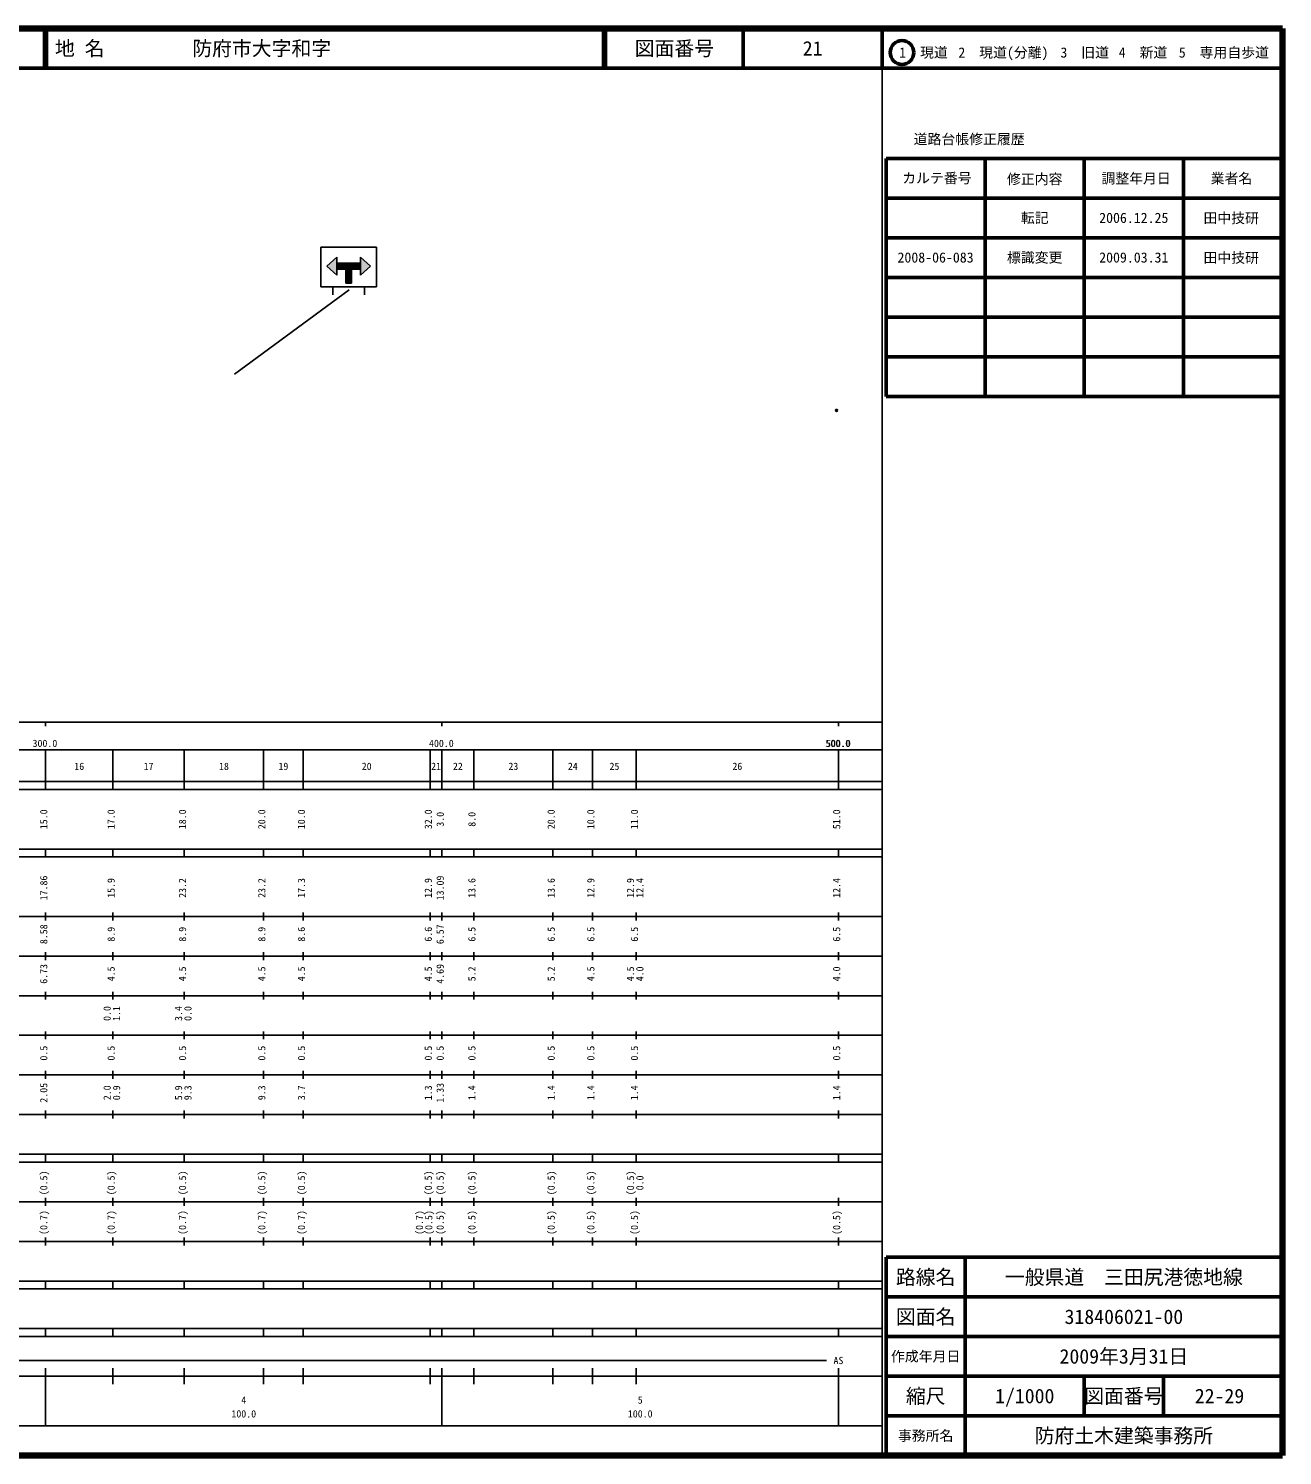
# Model space of a CAD drawing. Units: millimetres on the paper, with parts at other scales. Extents: x 40 to 680, y 20 to 380.
# Drawn here: x 363.7 to 680, y 20 to 380 of the extents above; entities that cross this region are included whole.
import ezdxf
from ezdxf.enums import TextEntityAlignment as Align

# ---------------------------------------------------------------- set-up
doc = ezdxf.new("R2010")
doc.units = ezdxf.units.MM
doc.header["$PDMODE"] = 32
doc.header["$PDSIZE"] = 0.5
doc.layers.add('M-OTRS', color=6, linetype='Continuous')
doc.layers.add('M-TTL-TXT', color=7, linetype='Continuous')
for name, color, linetype, lineweight in [('M-STR-STRC', 7, 'Continuous', 25), ('M-TTL', 2, 'Continuous', 140), ('M-TTL-BAND', 7, 'Continuous', 25), ('M-TTL-FRAM', 2, 'Continuous', 50), ('M-TTL-LINE', 7, 'Continuous', 50)]:
    doc.layers.add(name, color=color, linetype=linetype, lineweight=lineweight)
doc.styles.add('ＭＳ ゴシック', font='')
doc.styles.get('ＭＳ ゴシック').set_extended_font_data('MS Gothic')

msp = doc.modelspace()

# ---------------------------------------------------------------- hatches: boundary and pattern name
at = {"layer": 'M-STR-STRC'}
for points in [[(438.957, 320.051), (441.457, 322.301), (441.457, 320.801), (441.457, 319.301), (441.457, 317.801)], [(441.457, 320.801), (443.707, 320.801), (443.707, 319.301), (441.457, 319.301)], [(443.707, 320.801), (445.207, 320.801), (445.207, 319.301), (443.707, 319.301)], [(445.207, 320.801), (447.457, 320.801), (447.457, 319.301), (445.207, 319.301)], [(447.457, 320.801), (447.457, 322.301), (449.957, 320.051), (447.457, 317.801), (447.457, 319.301)], [(443.707, 319.301), (445.207, 319.301), (445.207, 315.801), (443.707, 315.801)]]:
    msp.add_hatch(color=256, dxfattribs=at).paths.add_polyline_path(points)

# ---------------------------------------------------------------- linework, layer by layer
at = {"layer": 'M-OTRS'}
msp.add_point((567.543, 283.674), dxfattribs=at)
at = {"layer": 'M-STR-STRC'}
for p, q in [((437.457, 324.801), (437.457, 316.191)), ((451.457, 324.801), (437.457, 324.801)), ((451.457, 314.801), (451.457, 324.801)), ((441.457, 322.301), (438.957, 320.051)), ((441.457, 322.301), (441.457, 317.801)), ((441.457, 320.801), (447.457, 320.801)), ((443.707, 315.801), (443.707, 320.801)), ((445.207, 315.801), (445.207, 320.801)), ((447.457, 322.301), (447.457, 317.801)), ((447.457, 322.301), (449.957, 320.051)), ((438.957, 320.051), (441.457, 317.801)), ((441.457, 319.301), (447.457, 319.301)), ((449.957, 320.051), (447.457, 317.801)), ((415.695, 292.774), (444.575, 314.096)), ((437.457, 316.185), (437.457, 314.801)), ((437.457, 314.801), (451.457, 314.801)), ((440.457, 314.801), (440.457, 312.801)), ((443.707, 315.801), (445.207, 315.801)), ((448.457, 314.801), (448.457, 312.801))]:
    msp.add_line(p, q, dxfattribs=at)
at = {"layer": 'M-TTL'}
for p, q in [((680, 380), (40, 380)), ((680, 20), (680, 380)), ((40, 20), (680, 20))]:
    msp.add_line(p, q, dxfattribs=at)
at = {"layer": 'M-TTL-BAND'}
for p, q in [((579, 20), (579, 370)), ((40, 205), (579, 205)), ((368, 205), (368, 204)), ((468, 205), (468, 204)), ((568, 205), (568, 204)), ((68, 198), (579, 198)), ((368, 188), (368, 198)), ((385, 188), (385, 198)), ((403, 188), (403, 198)), ((423, 188), (423, 198)), ((433, 188), (433, 198)), ((465, 188), (465, 198)), ((468, 188), (468, 198)), ((476, 188), (476, 198)), ((496, 188), (496, 198)), ((506, 188), (506, 198)), ((517, 188), (517, 198)), ((568, 188), (568, 198)), ((40, 190), (579, 190)), ((40, 188), (579, 188)), ((40, 173), (579, 173)), ((368, 171), (368, 173)), ((385, 171), (385, 173)), ((403, 171), (403, 173)), ((423, 171), (423, 173)), ((433, 171), (433, 173)), ((465, 171), (465, 173)), ((468, 171), (468, 173)), ((476, 171), (476, 173)), ((496, 171), (496, 173)), ((506, 171), (506, 173)), ((517, 171), (517, 173)), ((568, 171), (568, 173)), ((40, 171), (579, 171)), ((40, 156), (579, 156)), ((368, 155), (368, 157)), ((385, 155), (385, 157)), ((403, 155), (403, 157)), ((423, 155), (423, 157)), ((433, 155), (433, 157)), ((465, 155), (465, 157)), ((468, 155), (468, 157)), ((476, 155), (476, 157)), ((496, 155), (496, 157)), ((506, 155), (506, 157)), ((517, 155), (517, 157)), ((568, 155), (568, 157)), ((46, 146), (579, 146)), ((368, 145), (368, 147)), ((385, 145), (385, 147)), ((403, 145), (403, 147)), ((423, 145), (423, 147)), ((433, 145), (433, 147)), ((465, 145), (465, 147)), ((468, 145), (468, 147)), ((476, 145), (476, 147)), ((496, 145), (496, 147)), ((506, 145), (506, 147)), ((517, 145), (517, 147)), ((568, 145), (568, 147)), ((368, 135), (368, 137)), ((385, 135), (385, 137)), ((403, 135), (403, 137)), ((423, 135), (423, 137)), ((433, 135), (433, 137)), ((465, 135), (465, 137)), ((468, 135), (468, 137)), ((476, 135), (476, 137)), ((496, 135), (496, 137)), ((506, 135), (506, 137)), ((517, 135), (517, 137)), ((568, 135), (568, 137)), ((52, 136), (579, 136)), ((46, 126), (579, 126)), ((368, 125), (368, 127)), ((385, 125), (385, 127)), ((403, 125), (403, 127)), ((423, 125), (423, 127)), ((433, 125), (433, 127)), ((465, 125), (465, 127)), ((468, 125), (468, 127)), ((476, 125), (476, 127)), ((496, 125), (496, 127)), ((506, 125), (506, 127)), ((517, 125), (517, 127)), ((568, 125), (568, 127)), ((52, 116), (579, 116)), ((368, 115), (368, 117)), ((385, 115), (385, 117)), ((403, 115), (403, 117)), ((423, 115), (423, 117)), ((433, 115), (433, 117)), ((465, 115), (465, 117)), ((468, 115), (468, 117)), ((476, 115), (476, 117)), ((496, 115), (496, 117)), ((506, 115), (506, 117)), ((517, 115), (517, 117)), ((568, 115), (568, 117)), ((46, 106), (579, 106)), ((368, 105), (368, 107)), ((385, 105), (385, 107)), ((403, 105), (403, 107)), ((423, 105), (423, 107)), ((433, 105), (433, 107)), ((465, 105), (465, 107)), ((468, 105), (468, 107)), ((476, 105), (476, 107)), ((496, 105), (496, 107)), ((506, 105), (506, 107)), ((517, 105), (517, 107)), ((568, 105), (568, 107)), ((40, 96), (579, 96)), ((40, 94), (579, 94)), ((368, 94), (368, 96)), ((385, 94), (385, 96)), ((403, 94), (403, 96)), ((423, 94), (423, 96)), ((433, 94), (433, 96)), ((465, 94), (465, 96)), ((468, 94), (468, 96)), ((476, 94), (476, 96)), ((496, 94), (496, 96)), ((506, 94), (506, 96)), ((517, 94), (517, 96)), ((568, 94), (568, 96)), ((49, 84), (579, 84)), ((368, 83), (368, 85)), ((385, 83), (385, 85)), ((403, 83), (403, 85)), ((423, 83), (423, 85)), ((433, 83), (433, 85)), ((465, 83), (465, 85)), ((468, 83), (468, 85)), ((476, 83), (476, 85)), ((496, 83), (496, 85)), ((506, 83), (506, 85)), ((517, 83), (517, 85)), ((568, 83), (568, 85)), ((40, 74), (579, 74)), ((368, 73), (368, 75)), ((385, 73), (385, 75)), ((403, 73), (403, 75)), ((423, 73), (423, 75)), ((433, 73), (433, 75)), ((465, 73), (465, 75)), ((468, 73), (468, 75)), ((476, 73), (476, 75)), ((496, 73), (496, 75)), ((506, 73), (506, 75)), ((517, 73), (517, 75)), ((568, 73), (568, 75)), ((40, 64), (579, 64)), ((40, 62), (579, 62)), ((368, 62), (368, 64)), ((385, 62), (385, 64)), ((403, 62), (403, 64)), ((423, 62), (423, 64)), ((433, 62), (433, 64)), ((465, 62), (465, 64)), ((468, 62), (468, 64)), ((476, 62), (476, 64)), ((496, 62), (496, 64)), ((506, 62), (506, 64)), ((517, 62), (517, 64)), ((568, 62), (568, 64)), ((40, 52), (579, 52)), ((368, 50), (368, 52)), ((385, 50), (385, 52)), ((403, 50), (403, 52)), ((423, 50), (423, 52)), ((433, 50), (433, 52)), ((465, 50), (465, 52)), ((468, 50), (468, 52)), ((476, 50), (476, 52)), ((496, 50), (496, 52)), ((506, 50), (506, 52)), ((517, 50), (517, 52)), ((568, 50), (568, 52)), ((40, 50), (579, 50)), ((71, 44), (565, 44)), ((40, 40), (579, 40)), ((368, 27.5), (368, 42)), ((385, 38), (385, 42)), ((403, 38), (403, 42)), ((423, 38), (423, 42)), ((433, 38), (433, 42)), ((465, 38), (465, 42)), ((468, 27.5), (468, 42)), ((476, 38), (476, 42)), ((496, 38), (496, 42)), ((506, 38), (506, 42)), ((517, 38), (517, 42)), ((568, 27.5), (568, 42)), ((68, 27.5), (579, 27.5))]:
    msp.add_line(p, q, dxfattribs=at)
at = {"layer": 'M-TTL-FRAM'}
for p, q in [((580, 347.197), (580, 287.197)), ((580, 347.197), (680, 347.197)), ((580, 287.197), (680, 287.197)), ((680, 70), (580, 70)), ((580, 70), (580, 20))]:
    msp.add_line(p, q, dxfattribs=at)
at = {"layer": 'M-TTL-LINE'}
for p, q in [((367.75, 380), (367.75, 370)), ((368.25, 380), (368.25, 370)), ((508.747, 380), (508.747, 370)), ((509.247, 380), (509.247, 370)), ((543.997, 380), (543.997, 370)), ((579, 380), (579, 370)), ((40, 370), (680, 370)), ((605, 347.197), (605, 287.197)), ((630, 347.197), (630, 287.197)), ((655, 347.197), (655, 287.197)), ((580, 337.197), (680, 337.197)), ((580, 327.197), (680, 327.197)), ((580, 317.197), (680, 317.197)), ((580, 307.197), (680, 307.197)), ((580, 297.197), (680, 297.197)), ((600, 70), (600, 20)), ((680, 60), (580, 60)), ((680, 50), (580, 50)), ((680, 40), (580, 40)), ((630, 40), (630, 30)), ((650, 40), (650, 30)), ((680, 30), (580, 30))]:
    msp.add_line(p, q, dxfattribs=at)
msp.add_circle((584.031, 373.958), 3, dxfattribs=at)

# ---------------------------------------------------------------- texts
at = {"layer": 'M-TTL-BAND', "style": 'ＭＳ ゴシック'}
for s, p in [('300.0', (367.844, 198.195)), ('400.0', (467.844, 198.195)), ('500.0', (567.844, 198.195)), ('500.0', (568, 198.195)), ('16', (376.5, 192.405)), ('17', (394, 192.405)), ('18', (413, 192.405)), ('19', (428, 192.405)), ('20', (449, 192.405)), ('21', (466.5, 192.405)), ('22', (472, 192.405)), ('23', (486, 192.405)), ('24', (501, 192.405)), ('25', (511.5, 192.405)), ('26', (542.5, 192.405)), ('AS', (568, 42.5)), ('4', (418, 32.523)), ('5', (518, 32.523)), ('100.0', (418, 29.033)), ('100.0', (518, 29.033))]:
    msp.add_text(s, height=1.833, dxfattribs=at).set_placement(p, align=Align.BOTTOM_CENTER)
for s, p in [('15.0', (369, 180.5)), ('17.0', (386, 180.5)), ('18.0', (404, 180.5)), ('20.0', (424, 180.5)), ('10.0', (434, 180.5)), ('32.0', (466, 180.5)), ('3.0', (469, 180.5)), ('8.0', (477, 180.5)), ('20.0', (497, 180.5)), ('10.0', (507, 180.5)), ('11.0', (518, 180.5)), ('51.0', (569, 180.5)), ('17.86', (369, 163.174)), ('13.09', (469, 163.174)), ('15.9', (386, 163.174)), ('23.2', (404, 163.174)), ('23.2', (424, 163.174)), ('17.3', (434, 163.174)), ('12.9', (466, 163.174)), ('13.6', (477, 163.174)), ('13.6', (497, 163.174)), ('12.9', (507, 163.174)), ('12.9', (517, 163.174)), ('12.4', (519.37, 163.174)), ('12.4', (569, 163.174)), ('8.58', (369, 151.5)), ('8.9', (386, 151.5)), ('8.9', (404, 151.5)), ('8.9', (424, 151.5)), ('8.6', (434, 151.5)), ('6.6', (466, 151.5)), ('6.57', (469, 151.5)), ('6.5', (477, 151.5)), ('6.5', (497, 151.5)), ('6.5', (507, 151.5)), ('6.5', (518, 151.5)), ('6.5', (569, 151.5)), ('6.73', (369, 141.5)), ('4.5', (386, 141.5)), ('4.5', (404, 141.5)), ('4.5', (424, 141.5)), ('4.5', (434, 141.5)), ('4.5', (466, 141.5)), ('4.69', (469, 141.5)), ('5.2', (477, 141.5)), ('5.2', (497, 141.5)), ('4.5', (507, 141.5)), ('4.5', (517, 141.5)), ('4.0', (519.37, 141.5)), ('4.0', (569, 141.5)), ('0.0', (385, 131.5)), ('1.1', (387.37, 131.5)), ('3.4', (403, 131.5)), ('0.0', (405.37, 131.5)), ('0.5', (369, 121.5)), ('0.5', (386, 121.5)), ('0.5', (404, 121.5)), ('0.5', (424, 121.5)), ('0.5', (434, 121.5)), ('0.5', (466, 121.5)), ('0.5', (469, 121.5)), ('0.5', (477, 121.5)), ('0.5', (497, 121.5)), ('0.5', (507, 121.5)), ('0.5', (518, 121.5)), ('0.5', (569, 121.5)), ('2.05', (369, 111.5)), ('2.0', (385, 111.5)), ('0.9', (387.37, 111.5)), ('5.9', (403, 111.5)), ('9.3', (405.37, 111.5)), ('9.3', (424, 111.5)), ('3.7', (434, 111.5)), ('1.3', (466, 111.5)), ('1.33', (469, 111.5)), ('1.4', (477, 111.5)), ('1.4', (497, 111.5)), ('1.4', (507, 111.5)), ('1.4', (518, 111.5)), ('1.4', (569, 111.5)), ('(0.5)', (369, 88.764)), ('(0.5)', (386, 88.764)), ('(0.5)', (404, 88.764)), ('(0.5)', (424, 88.764)), ('(0.5)', (434, 88.764)), ('(0.5)', (466, 88.764)), ('(0.5)', (469, 88.764)), ('(0.5)', (477, 88.764)), ('(0.5)', (497, 88.764)), ('(0.5)', (507, 88.764)), ('(0.5)', (517, 88.764)), ('0.0', (519.37, 88.764)), ('(0.7)', (369, 78.764)), ('(0.7)', (386, 78.764)), ('(0.7)', (404, 78.764)), ('(0.7)', (424, 78.764)), ('(0.7)', (434, 78.764)), ('(0.7)', (463.75, 78.764)), ('(0.5)', (466.12, 78.764)), ('(0.5)', (469, 78.764)), ('(0.5)', (477, 78.764)), ('(0.5)', (497, 78.764)), ('(0.5)', (507, 78.764)), ('(0.5)', (518, 78.764)), ('(0.5)', (569, 78.764))]:
    msp.add_text(s, height=1.833, rotation=90, dxfattribs=at).set_placement(p, align=Align.BOTTOM_CENTER)
at = {"layer": 'M-TTL-TXT', "style": 'ＭＳ ゴシック'}
for s, p in [('地 名', (370.38, 375)), ('防府市大字和字', (405.024, 375))]:
    msp.add_text(s, height=3.666, dxfattribs=at).set_placement(p, align=Align.MIDDLE_LEFT)
for s, height, p in [('図面番号', 3.666, (526.622, 375)), ('21', 3.666, (561.497, 375)), ('1\u3000現道', 2.566, (589.448, 373.958)), ('2\u3000現道(分離)', 2.566, (609.619, 373.958)), ('3\u3000旧道', 2.566, (630.121, 373.958)), ('4\u3000新道', 2.566, (644.824, 373.958)), ('5\u3000専用自歩道', 2.566, (665.228, 373.958)), ('道路台帳修正履歴', 2.566, (600.968, 352.113)), ('カルテ番号', 2.566, (592.839, 342.277)), ('修正内容', 2.566, (617.509, 342.023)), ('調整年月日', 2.566, (643.089, 342.197)), ('業者名', 2.566, (667.134, 342.197)), ('転記', 2.566, (617.5, 332.245)), ('2006.12.25', 2.566, (642.5, 332.245)), ('田中技研', 2.566, (667.077, 332.189)), ('2008-06-083', 2.566, (592.5, 322.245)), ('標識変更', 2.566, (617.5, 322.245)), ('2009.03.31', 2.566, (642.5, 322.245)), ('田中技研', 2.566, (667.077, 322.189)), ('路線名', 3.666, (590, 65)), ('路線名', 3.666, (590, 65)), ('一般県道\u3000三田尻港徳地線', 3.666, (640, 65)), ('図面名', 3.666, (590, 55)), ('図面名', 3.666, (590, 55)), ('318406021-00', 3.666, (640, 55)), ('2009年3月31日', 3.666, (640, 45)), ('作成年月日', 2.566, (590, 45)), ('作成年月日', 2.566, (590, 45)), ('縮尺', 3.666, (590, 35)), ('縮尺', 3.666, (590, 35)), ('1/1000', 3.666, (615, 35)), ('図面番号', 3.666, (640, 35)), ('図面番号', 3.666, (640, 35)), ('22-29', 3.666, (664.125, 35)), ('事務所名', 2.566, (590, 25)), ('事務所名', 2.566, (590, 25)), ('防府土木建築事務所', 3.666, (640, 25))]:
    msp.add_text(s, height=height, dxfattribs=at).set_placement(p, align=Align.MIDDLE_CENTER)

doc.saveas('drawing.dxf')
